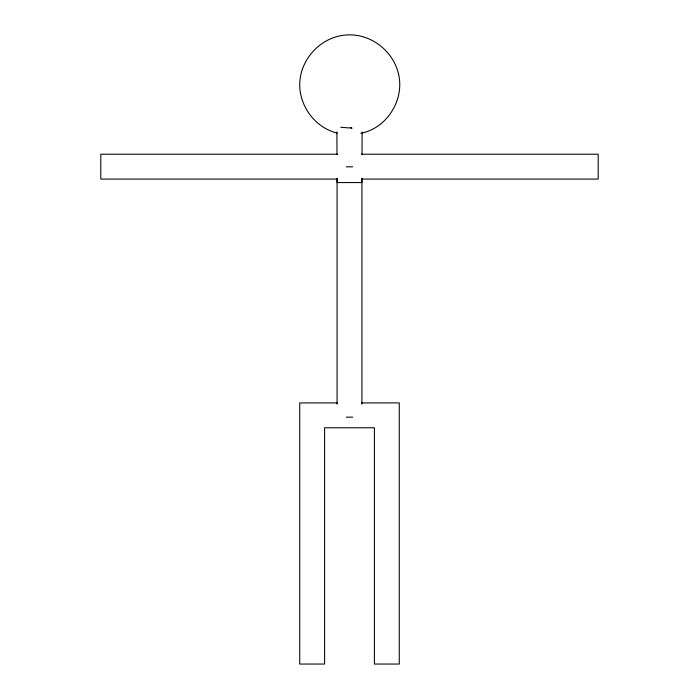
<?xml version="1.0" encoding="UTF-8"?>
<svg xmlns="http://www.w3.org/2000/svg" width="699" height="699" viewBox="0 0 699 699"><rect width="100%" height="100%" fill="white"/><g stroke="black" fill="none" stroke-linecap="round" stroke-linejoin="round"><path stroke-width="1.05" d="M361.881 178.262L361.864 182.57L337.136 182.57L337.119 178.262M362.003 154.575L362.117 131.962M360.964 133.256C384.17 128.799 400.859 105.558 399.697 82.237C398.439 55.501 373.816 33.36 347.088 34.95C320.352 36.208 298.211 60.83 299.801 87.558C301.138 108.721 316.542 128.144 337.337 133.107M337.503 154.208L100.796 154.208L100.796 179.075L337.503 179.075M361.497 154.208L598.204 154.208L598.204 179.075L361.497 179.075M346.285 166.825L352.715 166.825M337.6 402.912L299.731 402.912L299.731 664.05L324.598 664.05L324.598 427.779L374.402 427.779L374.402 664.05L399.269 664.05L399.269 402.912L361.4 402.912M346.285 417.154L352.715 417.154M340.78 127.279L352.051 128.153L350.313 127.393M336.883 131.962L336.997 154.575M361.933 178.795L361.933 404.092M337.067 178.795L337.067 404.092"/></g></svg>
